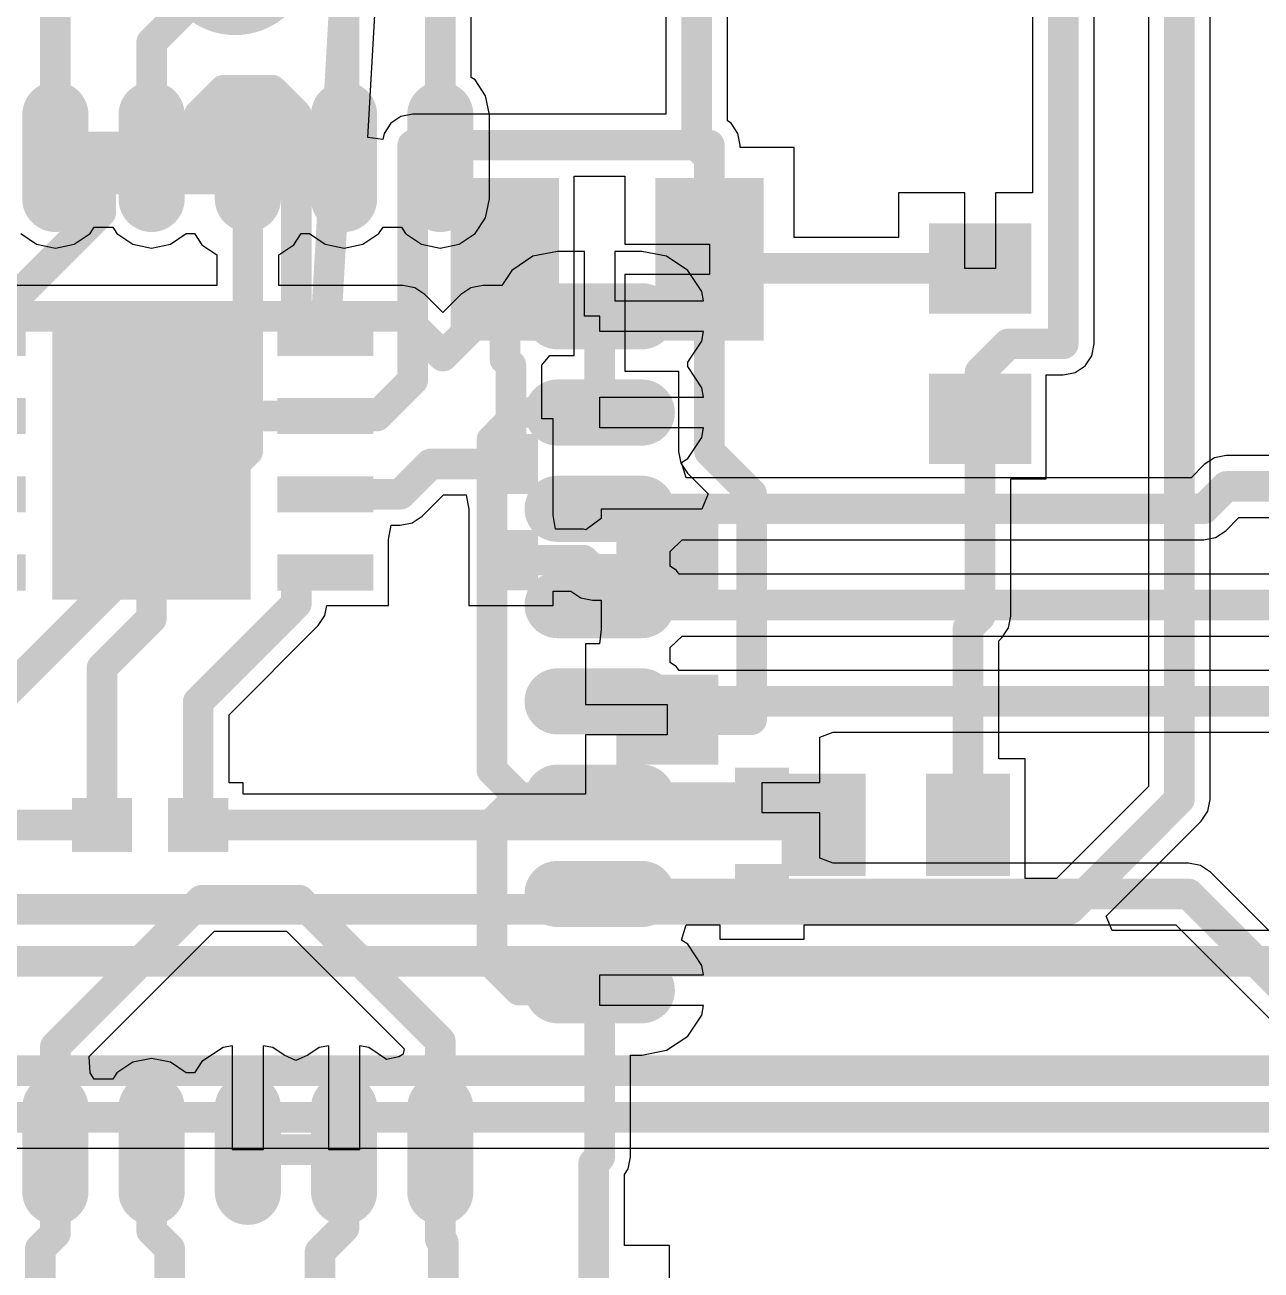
# Model space of a CAD drawing. Header units: millimetres. Extents: x 60.7 to 156.1, y 68.6 to 164.1.
# Drawn here: x 76.56 to 86.84, y 112.93 to 123.28 of the extents above; entities that cross this region are included whole.
import ezdxf

# ---------------------------------------------------------------- set-up
doc = ezdxf.new("R2010")
doc.units = ezdxf.units.MM
doc.layers.add('BottomLayer', color=5, linetype='Continuous')
doc.layers.add('TopLayer', color=1, linetype='Continuous')

# ---------------------------------------------------------------- blocks, each defined once
blk = doc.blocks.new('VSON8_2')
at = {"layer": 'TopLayer'}
for points in [[(0.8250021599999999, -1.19996966), (0.8250021599999999, 1.20003062), (-0.8249970799999999, -1.19996966), (-0.8249970799999999, 1.20003062)], [(-1.04500426, 0.82503518), (-1.04500426, 1.12503458), (-1.84500266, 0.82503518), (-1.84500266, 1.12503458)], [(1.84495694, 0.82503518), (1.84495694, 1.12503458), (1.04495854, 0.82503518), (1.04495854, 1.12503458)], [(-1.04500426, 0.17504918), (-1.04500426, 0.47504858), (-1.84500266, 0.17504918), (-1.84500266, 0.47504858)], [(1.84495694, 0.17504918), (1.84495694, 0.47504858), (1.04495854, 0.17504918), (1.04495854, 0.47504858)], [(-1.04500426, -0.47498762), (-1.04500426, -0.17498822), (-1.84500266, -0.47498762), (-1.84500266, -0.17498822)], [(1.84495694, -0.47498762), (1.84495694, -0.17498822), (1.04495854, -0.47498762), (1.04495854, -0.17498822)], [(-1.04500426, -1.12497362), (-1.04500426, -0.82497422), (-1.84500266, -1.12497362), (-1.84500266, -0.82497422)], [(1.84495694, -1.12497362), (1.84495694, -0.82497422), (1.04495854, -1.12497362), (1.04495854, -0.82497422)]]:
    blk.add_solid(points, dxfattribs=at)
blk = doc.blocks.new('LQFP32_B_5')
at = {"layer": 'BottomLayer', "const_width": 0.5499989}
for points in [[(-2.79999694, 4.47500756), (-2.79999694, 3.77500896)], [(-1.99999854, 4.47500756), (-1.99999854, 3.77500896)], [(-1.20000014, 4.47500756), (-1.20000014, 3.77500896)], [(-0.40000174, 4.47500756), (-0.40000174, 3.77500896)], [(0.40004746, 4.47500756), (0.40004746, 3.77500896)], [(1.20004586, 4.47500756), (1.20004586, 3.77500896)], [(2.00004426, 4.47500756), (2.00004426, 3.77500896)], [(2.80004266, 4.47500756), (2.80004266, 3.77500896)], [(-3.77496324, 2.79999186), (-4.47496184, 2.79999186)], [(4.47500756, 2.79999186), (3.77500896, 2.79999186)], [(-3.77496324, 1.99999346), (-4.47496184, 1.99999346)], [(4.47500756, 1.99999346), (3.77500896, 1.99999346)], [(-3.77496324, 1.19999506), (-4.47496184, 1.19999506)], [(4.47500756, 1.19999506), (3.77500896, 1.19999506)], [(-3.77496324, 0.39999666), (-4.47496184, 0.39999666)], [(4.47500756, 0.39999666), (3.77500896, 0.39999666)], [(-3.77496324, -0.40000174), (-4.47496184, -0.40000174)], [(4.47500756, -0.40000174), (3.77500896, -0.40000174)], [(-3.77496324, -1.20000014), (-4.47496184, -1.20000014)], [(4.47500756, -1.20000014), (3.77500896, -1.20000014)], [(-3.77496324, -1.99999854), (-4.47496184, -1.99999854)], [(4.47500756, -1.99999854), (3.77500896, -1.99999854)], [(-3.77496324, -2.79999694), (-4.47496184, -2.79999694)], [(4.47500756, -2.79999694), (3.77500896, -2.79999694)], [(-2.79999694, -3.77501404), (-2.79999694, -4.47501264)], [(-1.99999854, -3.77501404), (-1.99999854, -4.47501264)], [(-1.20000014, -3.77501404), (-1.20000014, -4.47501264)], [(-0.40000174, -3.77501404), (-0.40000174, -4.47501264)], [(0.40004746, -3.77501404), (0.40004746, -4.47501264)], [(1.20004586, -3.77501404), (1.20004586, -4.47501264)], [(2.00004426, -3.77501404), (2.00004426, -4.47501264)], [(2.80004266, -3.77501404), (2.80004266, -4.47501264)]]:
    blk.add_lwpolyline(points, dxfattribs=at)
at = {"layer": 'BottomLayer', "const_width": 0.27499818}
for points in [[(-2.9374973, 4.47500756, 1), (-2.66249658, 4.47500756, 1)], [(-2.1374989, 4.47500756, 1), (-1.86249818, 4.47500756, 1)], [(-1.3375005, 4.47500756, 1), (-1.06249978, 4.47500756, 1)], [(-0.5375021, 4.47500756, 1), (-0.26250138, 4.47500756, 1)], [(0.2625471, 4.47500756, 1), (0.53754782, 4.47500756, 1)], [(1.0625455, 4.47500756, 1), (1.33754622, 4.47500756, 1)], [(1.8625439, 4.47500756, 1), (2.13754462, 4.47500756, 1)], [(2.6625423, 4.47500756, 1), (2.93754302, 4.47500756, 1)], [(-2.9374973, 3.77500896, 1), (-2.66249658, 3.77500896, 1)], [(-2.1374989, 3.77500896, 1), (-1.86249818, 3.77500896, 1)], [(-1.3375005, 3.77500896, 1), (-1.06249978, 3.77500896, 1)], [(-0.5375021, 3.77500896, 1), (-0.26250138, 3.77500896, 1)], [(0.2625471, 3.77500896, 1), (0.53754782, 3.77500896, 1)], [(1.0625455, 3.77500896, 1), (1.33754622, 3.77500896, 1)], [(1.8625439, 3.77500896, 1), (2.13754462, 3.77500896, 1)], [(2.6625423, 3.77500896, 1), (2.93754302, 3.77500896, 1)], [(-4.6124622, 2.79999186, 1), (-4.33746148, 2.79999186, 1)], [(-3.9124636, 2.79999186, 1), (-3.63746288, 2.79999186, 1)], [(3.6375086, 2.79999186, 1), (3.91250932, 2.79999186, 1)], [(4.3375072, 2.79999186, 1), (4.61250792, 2.79999186, 1)], [(-4.6124622, 1.99999346, 1), (-4.33746148, 1.99999346, 1)], [(-3.9124636, 1.99999346, 1), (-3.63746288, 1.99999346, 1)], [(3.6375086, 1.99999346, 1), (3.91250932, 1.99999346, 1)], [(4.3375072, 1.99999346, 1), (4.61250792, 1.99999346, 1)], [(-4.6124622, 1.19999506, 1), (-4.33746148, 1.19999506, 1)], [(-3.9124636, 1.19999506, 1), (-3.63746288, 1.19999506, 1)], [(3.6375086, 1.19999506, 1), (3.91250932, 1.19999506, 1)], [(4.3375072, 1.19999506, 1), (4.61250792, 1.19999506, 1)], [(-4.6124622, 0.39999666, 1), (-4.33746148, 0.39999666, 1)], [(-3.9124636, 0.39999666, 1), (-3.63746288, 0.39999666, 1)], [(3.6375086, 0.39999666, 1), (3.91250932, 0.39999666, 1)], [(4.3375072, 0.39999666, 1), (4.61250792, 0.39999666, 1)], [(-4.6124622, -0.40000174, 1), (-4.33746148, -0.40000174, 1)], [(-3.9124636, -0.40000174, 1), (-3.63746288, -0.40000174, 1)], [(3.6375086, -0.40000174, 1), (3.91250932, -0.40000174, 1)], [(4.3375072, -0.40000174, 1), (4.61250792, -0.40000174, 1)], [(-4.6124622, -1.20000014, 1), (-4.33746148, -1.20000014, 1)], [(-3.9124636, -1.20000014, 1), (-3.63746288, -1.20000014, 1)], [(3.6375086, -1.20000014, 1), (3.91250932, -1.20000014, 1)], [(4.3375072, -1.20000014, 1), (4.61250792, -1.20000014, 1)], [(-4.6124622, -1.99999854, 1), (-4.33746148, -1.99999854, 1)], [(-3.9124636, -1.99999854, 1), (-3.63746288, -1.99999854, 1)], [(3.6375086, -1.99999854, 1), (3.91250932, -1.99999854, 1)], [(4.3375072, -1.99999854, 1), (4.61250792, -1.99999854, 1)], [(-4.6124622, -2.79999694, 1), (-4.33746148, -2.79999694, 1)], [(-3.9124636, -2.79999694, 1), (-3.63746288, -2.79999694, 1)], [(3.6375086, -2.79999694, 1), (3.91250932, -2.79999694, 1)], [(4.3375072, -2.79999694, 1), (4.61250792, -2.79999694, 1)], [(-2.9374973, -3.77501404, 1), (-2.66249658, -3.77501404, 1)], [(-2.1374989, -3.77501404, 1), (-1.86249818, -3.77501404, 1)], [(-1.3375005, -3.77501404, 1), (-1.06249978, -3.77501404, 1)], [(-0.5375021, -3.77501404, 1), (-0.26250138, -3.77501404, 1)], [(0.2625471, -3.77501404, 1), (0.53754782, -3.77501404, 1)], [(1.0625455, -3.77501404, 1), (1.33754622, -3.77501404, 1)], [(1.8625439, -3.77501404, 1), (2.13754462, -3.77501404, 1)], [(2.6625423, -3.77501404, 1), (2.93754302, -3.77501404, 1)], [(-2.9374973, -4.47501264, 1), (-2.66249658, -4.47501264, 1)], [(-2.1374989, -4.47501264, 1), (-1.86249818, -4.47501264, 1)], [(-1.3375005, -4.47501264, 1), (-1.06249978, -4.47501264, 1)], [(-0.5375021, -4.47501264, 1), (-0.26250138, -4.47501264, 1)], [(0.2625471, -4.47501264, 1), (0.53754782, -4.47501264, 1)], [(1.0625455, -4.47501264, 1), (1.33754622, -4.47501264, 1)], [(1.8625439, -4.47501264, 1), (2.13754462, -4.47501264, 1)], [(2.6625423, -4.47501264, 1), (2.93754302, -4.47501264, 1)]]:
    blk.add_lwpolyline(points, format="xyb", close=True, dxfattribs=at)
blk = doc.blocks.new('RES0402_13')
at = {"layer": 'TopLayer'}
for points in [[(-0.15002256, -0.22500336), (-0.15002256, 0.2249932), (-0.65002156, -0.22500336), (-0.65002156, 0.2249932)], [(0.64997584, -0.22500336), (0.64997584, 0.2249932), (0.14997684, -0.22500336), (0.14997684, 0.2249932)]]:
    blk.add_solid(points, dxfattribs=at)
blk = doc.blocks.new('RES0402_B_16')
at = {"layer": 'BottomLayer'}
for points in [[(-0.6499986999999999, 0.22497796), (-0.6499986999999999, -0.2250186), (-0.1499997, 0.22497796), (-0.1499997, -0.2250186)], [(0.1499997, 0.22497796), (0.1499997, -0.2250186), (0.6499986999999999, 0.22497796), (0.6499986999999999, -0.2250186)]]:
    blk.add_solid(points, dxfattribs=at)
blk = doc.blocks.new('RES0402_17')
at = {"layer": 'TopLayer'}
for points in [[(-0.14999462, -0.22504654), (-0.14999462, 0.22495002), (-0.6499936199999999, -0.22504654), (-0.6499936199999999, 0.22495002)], [(0.6500037799999999, -0.22504654), (0.6500037799999999, 0.22495002), (0.15000478, -0.22504654), (0.15000478, 0.22495002)]]:
    blk.add_solid(points, dxfattribs=at)
blk = doc.blocks.new('RES0603_18')
at = {"layer": 'TopLayer'}
for points in [[(-0.24998172, -0.42499788), (-0.24998172, 0.42500296), (-0.94998032, -0.42499788), (-0.94998032, 0.42500296)], [(0.9500158799999999, -0.42499788), (0.9500158799999999, 0.42500296), (0.25001728, -0.42499788), (0.25001728, 0.42500296)]]:
    blk.add_solid(points, dxfattribs=at)
blk = doc.blocks.new('CAP0402_52')
at = {"layer": 'TopLayer'}
for points in [[(-0.14006322, -0.25998678), (-0.14006322, 0.26001218), (-0.68006214, -0.25998678), (-0.68006214, 0.26001218)], [(0.67995038, -0.25998678), (0.67995038, 0.26001218), (0.13995146, -0.25998678), (0.13995146, 0.26001218)]]:
    blk.add_solid(points, dxfattribs=at)
blk = doc.blocks.new('CAP0603_56')
at = {"layer": 'TopLayer'}
for points in [[(-0.2500122, -0.42504106), (-0.2500122, 0.42495978), (-1.00001324, -0.42504106), (-1.00001324, 0.42495978)], [(0.9999726, -0.42504106), (0.9999726, 0.42495978), (0.24997156, -0.42504106), (0.24997156, 0.42495978)]]:
    blk.add_solid(points, dxfattribs=at)
blk = doc.blocks.new('CAP0805_58')
at = {"layer": 'TopLayer'}
for points in [[(-0.3999992, -0.67498468), (-0.3999992, 0.67501516), (-1.2999974, -0.67498468), (-1.2999974, 0.67501516)], [(1.299972, -0.67498468), (1.299972, 0.67501516), (0.3999738, -0.67498468), (0.3999738, 0.67501516)]]:
    blk.add_solid(points, dxfattribs=at)
blk = doc.blocks.new('CAP0603_62')
at = {"layer": 'TopLayer'}
for points in [[(-0.25000204, -0.4249547), (-0.25000204, 0.42504614), (-1.00000308, -0.4249547), (-1.00000308, 0.42504614)], [(0.99998276, -0.4249547), (0.99998276, 0.42504614), (0.24998172, -0.4249547), (0.24998172, 0.42504614)]]:
    blk.add_solid(points, dxfattribs=at)

msp = doc.modelspace()

# ---------------------------------------------------------------- linework, layer by layer
at = {"layer": 'BottomLayer'}
for p, q in [((80.26993598, 122.8384259), (80.26993598, 124.4270308)), ((80.30138117999999, 122.81741502), (80.26993598, 122.8384259)), ((80.38978842, 122.68510388), (80.30138117999999, 122.81741502)), ((80.4208323, 122.52903104), (80.38978842, 122.68510388)), ((80.4208323, 121.82902736), (80.4208323, 122.52903104)), ((80.38978842, 121.67295452), (80.4208323, 121.82902736)), ((77.10138758, 121.54064338), (77.13663007999999, 121.59338902)), ((77.13663007999999, 121.59338902), (77.28937552, 121.59338902)), ((77.28937552, 121.59338902), (77.32461802, 121.54064338)), ((79.50138278, 121.54064338), (79.53662528, 121.59338902)), ((79.53662528, 121.59338902), (79.68937072, 121.59338902)), ((79.68937072, 121.59338902), (79.72461322, 121.54064338)), ((80.30138117999999, 121.54064338), (80.38978842, 121.67295452)), ((76.52461962, 121.54064338), (76.65693076, 121.45223614)), ((76.96907644, 121.45223614), (77.10138758, 121.54064338)), ((77.32461802, 121.54064338), (77.45692916, 121.45223614)), ((77.76907484, 121.45223614), (77.90138343999999, 121.54064338)), ((77.90138343999999, 121.54064338), (77.96947322, 121.54064338)), ((77.96947322, 121.54064338), (78.03161431999999, 121.44764128)), ((78.79438648, 121.44764128), (78.85652757999999, 121.54064338)), ((78.85652757999999, 121.54064338), (78.92461736, 121.54064338)), ((78.92461736, 121.54064338), (79.05692596, 121.45223614)), ((79.36907164, 121.45223614), (79.50138278, 121.54064338)), ((79.72461322, 121.54064338), (79.85692436, 121.45223614)), ((80.16907004, 121.45223614), (80.30138117999999, 121.54064338)), ((76.65693076, 121.45223614), (76.8130036, 121.42119226)), ((76.8130036, 121.42119226), (76.96907644, 121.45223614)), ((77.45692916, 121.45223614), (77.613002, 121.42119226)), ((77.613002, 121.42119226), (77.76907484, 121.45223614)), ((78.03161431999999, 121.44764128), (78.15606162, 121.36448676)), ((78.66993918, 121.36448676), (78.79438648, 121.44764128)), ((79.05692596, 121.45223614), (79.2129988, 121.42119226)), ((79.2129988, 121.42119226), (79.36907164, 121.45223614)), ((79.85692436, 121.45223614), (80.0129972, 121.42119226)), ((80.0129972, 121.42119226), (80.16907004, 121.45223614)), ((80.98801175999999, 121.39342498), (80.78160627999999, 121.35236842)), ((81.2110136, 121.39342498), (80.98801175999999, 121.39342498)), ((81.2110136, 120.8540636), (81.2110136, 121.39342498)), ((81.68801544, 121.39342498), (81.46501359999999, 121.39342498)), ((81.46501359999999, 121.39342498), (81.46501359999999, 120.9810636)), ((81.89442092, 121.35236842), (81.68801544, 121.39342498)), ((78.15606162, 121.36448676), (78.15606162, 121.11100238)), ((78.66993918, 121.11100238), (78.66993918, 121.36448676)), ((80.78160627999999, 121.35236842), (80.60662568, 121.23544968)), ((82.06940152, 121.23544968), (81.89442092, 121.35236842)), ((80.60662568, 121.23544968), (80.52347116, 121.11100238)), ((82.18632026, 121.06046908), (82.06940152, 121.23544968)), ((78.15606162, 121.11100238), (73.90253444, 121.11100238)), ((79.7034728, 121.11100238), (78.66993918, 121.11100238)), ((79.80179874, 121.09144438), (79.7034728, 121.11100238)), ((79.88515645999999, 121.03574726), (79.80179874, 121.09144438)), ((80.26727405999999, 121.09144438), (80.18391634, 121.03574726)), ((80.3656, 121.11100492), (80.26727405999999, 121.09144438)), ((80.3656127, 121.11100238), (80.3656, 121.11100492)), ((80.52347116, 121.11100238), (80.3656127, 121.11100238)), ((82.20211398, 120.9810636), (82.18632026, 121.06046908)), ((80.0345364, 120.88636732), (79.88515645999999, 121.03574726)), ((80.18391634, 121.03574726), (80.0345364, 120.88636732)), ((81.46501359999999, 120.9810636), (82.20211398, 120.9810636)), ((81.3380136, 120.8540636), (81.2110136, 120.8540636)), ((81.3380136, 120.7270636), (81.3380136, 120.8540636)), ((82.20211398, 120.7270636), (81.3380136, 120.7270636)), ((82.06940152, 120.47268006), (82.18632026, 120.64765812)), ((82.18632026, 120.64765812), (82.20211398, 120.7270636)), ((82.06940152, 120.43544874), (82.06940152, 120.47268006)), ((82.18632026, 120.26047068), (82.06940152, 120.43544874)), ((82.20211398, 120.1810652), (82.18632026, 120.26047068)), ((81.3380136, 119.9270652), (81.3380136, 120.1810652)), ((81.3380136, 120.1810652), (82.20211398, 120.1810652)), ((82.20211398, 119.9270652), (81.3380136, 119.9270652)), ((82.18632026, 119.84765972), (82.20211398, 119.9270652)), ((82.06940152, 119.67267912), (82.18632026, 119.84765972)), ((82.01750932, 119.63800558), (82.06940152, 119.67267912)), ((82.05603604, 119.51100558), (82.01750932, 119.63800558)), ((86.36429514, 119.62172926), (86.25357145999999, 119.51100558)), ((86.44765285999999, 119.67742638), (86.36429514, 119.62172926)), ((86.5459788, 119.69698438), (86.44765285999999, 119.67742638)), ((90.74631584, 119.69698438), (86.5459788, 119.69698438)), ((86.25357145999999, 119.51100558), (82.05603604, 119.51100558)), ((86.54168365999999, 119.07238314), (86.65240734, 119.18310682)), ((86.65240734, 119.18310682), (90.74631584, 119.18310682)), ((81.92365378, 118.9006766), (82.02303128, 118.99712802)), ((82.02303128, 118.99712802), (86.36, 118.99712802)), ((86.36, 118.99712802), (86.45832594, 119.01668602)), ((86.45832594, 119.01668602), (86.54168365999999, 119.07238314)), ((81.92365378, 118.77769488), (81.92365378, 118.9006766)), ((81.97639941999999, 118.74245238), (81.92365378, 118.77769488)), ((81.9974103, 118.71100718), (81.97639941999999, 118.74245238)), ((90.04594639999999, 118.71100718), (81.9974103, 118.71100718)), ((81.92361568, 118.10069598), (82.02298302, 118.19712962)), ((82.02298302, 118.19712962), (89.93951786, 118.19712962)), ((81.92361568, 117.97767108), (81.92361568, 118.10069598)), ((81.97639941999999, 117.94240318), (81.92361568, 117.97767108)), ((81.9974103, 117.91095798), (81.97639941999999, 117.94240318)), ((88.30599559999999, 117.91095798), (81.9974103, 117.91095798)), ((83.16702188, 117.35801776), (83.27784462, 117.39708042)), ((83.16702188, 116.9810208), (83.16702188, 117.35801776)), ((83.27784462, 117.39708042), (88.19956705999999, 117.39708042)), ((82.6880236, 116.7270208), (82.6880236, 116.9810208)), ((82.6880236, 116.9810208), (83.16702188, 116.9810208)), ((83.16702188, 116.7270208), (82.6880236, 116.7270208)), ((83.16702188, 116.35002384), (83.16702188, 116.7270208)), ((83.27784462, 116.31096118), (83.16702188, 116.35002384)), ((86.23299999999999, 116.31096118), (83.27784462, 116.31096118)), ((86.33132594, 116.29140318), (86.23299999999999, 116.31096118)), ((86.41468366, 116.23570606), (86.33132594, 116.29140318)), ((89.31265094, 113.33773878), (86.41468366, 116.23570606)), ((82.01750932, 115.67008362), (82.05603604, 115.79708362)), ((82.05603604, 115.79708362), (82.3380243, 115.79708362)), ((82.3380243, 115.79708362), (82.3380243, 115.67902188)), ((83.0380229, 115.67902188), (83.0380229, 115.79708362)), ((83.0380229, 115.79708362), (86.12657146, 115.79708362)), ((86.12657146, 115.79708362), (89.02453874, 112.89911634)), ((77.0937244, 114.70335708), (78.13522599999999, 115.74486122)), ((78.13522599999999, 115.74486122), (78.73517145999999, 115.74486122)), ((78.73517145999999, 115.74486122), (79.71322894, 114.76680374)), ((82.3380243, 115.67902188), (83.0380229, 115.67902188)), ((82.06940152, 115.63541008), (82.01750932, 115.67008362)), ((82.18632026, 115.46042948), (82.06940152, 115.63541008)), ((81.3380136, 115.127024), (81.3380136, 115.381024)), ((81.3380136, 115.381024), (82.20211398, 115.381024)), ((82.20211398, 115.381024), (82.18632026, 115.46042948)), ((82.20211398, 115.127024), (81.3380136, 115.127024)), ((82.18632026, 115.04761852), (82.20211398, 115.127024)), ((82.06940152, 114.87263792), (82.18632026, 115.04761852)), ((81.89442092, 114.75571918), (82.06940152, 114.87263792)), ((78.20659492, 114.77736506), (78.03161431999999, 114.66044632)), ((78.28600039999999, 114.79315878), (78.20659492, 114.77736506)), ((78.28600039999999, 113.9290584), (78.28600039999999, 114.79315878)), ((78.61940588, 114.77736506), (78.5400004, 114.79315878)), ((78.5400004, 114.79315878), (78.5400004, 113.9290584)), ((78.7145238, 114.71380918), (78.61940588, 114.77736506)), ((79.00659332, 114.77736506), (78.9114754, 114.71380918)), ((79.0859988, 114.79315878), (79.00659332, 114.77736506)), ((79.0859988, 113.9290584), (79.0859988, 114.79315878)), ((79.41940428, 114.77736506), (79.33999879999999, 114.79315878)), ((79.33999879999999, 114.79315878), (79.33999879999999, 113.9290584)), ((79.56703669999999, 114.67871908), (79.41940428, 114.77736506)), ((79.71322894, 114.76680374), (79.70494599999999, 114.72357548)), ((81.68801544, 114.71466262), (81.89442092, 114.75571918)), ((77.10138758, 114.56744168), (77.0937244, 114.70335708)), ((77.45692916, 114.65585146), (77.32461802, 114.56744422)), ((77.613002, 114.68689534), (77.45692916, 114.65585146)), ((77.76907484, 114.65585146), (77.613002, 114.68689534)), ((77.90138343999999, 114.56744422), (77.76907484, 114.65585146)), ((78.03161431999999, 114.66044632), (77.96947322, 114.56744422)), ((78.8129996, 114.66892992), (78.7145238, 114.71380918)), ((78.9114754, 114.71380918), (78.8129996, 114.66892992)), ((79.66687139999999, 114.70183816), (79.56703669999999, 114.67871908)), ((79.70494599999999, 114.72357548), (79.66687139999999, 114.70183816)), ((81.59495238, 113.8673872), (81.59495238, 114.71466262)), ((81.59495238, 114.71466262), (81.68801544, 114.71466262)), ((77.13663007999999, 114.51469858), (77.10138758, 114.56744168)), ((77.32461802, 114.56744422), (77.28937552, 114.51469858)), ((77.96947322, 114.56744422), (77.90138343999999, 114.56744422)), ((77.28937552, 114.51469858), (77.13663007999999, 114.51469858)), ((78.5400004, 113.9290584), (78.28600039999999, 113.9290584)), ((79.33999879999999, 113.9290584), (79.0859988, 113.9290584)), ((81.57539437999999, 113.76906126), (81.59495238, 113.8673872)), ((81.54496517999999, 113.72351906), (81.57539437999999, 113.76906126)), ((81.54496517999999, 113.13303002), (81.54496517999999, 113.72351906)), ((81.91702692, 113.13303002), (81.54496517999999, 113.13303002)), ((81.91702692, 112.71096838), (81.91702692, 113.13303002))]:
    msp.add_line(p, q, dxfattribs=at)
at = {"layer": 'BottomLayer', "const_width": 0.254}
for points in [[(80.0129972, 122.1790292), (80.0129972, 124.4270308)], [(79.2129988, 122.1790292), (79.2129988, 124.3426012)], [(76.8130036, 122.1790292), (76.8130036, 124.1009964)], [(77.613002, 123.129802), (78.3082, 123.825)], [(77.613002, 122.1790292), (77.613002, 123.129802)], [(78.4130004, 120.8540636), (78.4130004, 122.1790292)], [(74.041, 120.8540636), (78.4130004, 120.8540636)], [(78.4130004, 120.8540636), (79.7034728, 120.8540636)], [(78.4130004, 119.7356), (78.4130004, 120.8540636)], [(79.7034728, 120.8540636), (80.0345364, 120.523)], [(80.0345364, 120.523), (80.3656, 120.8540636)], [(80.3656, 120.8540636), (81.3380136, 120.8540636)], [(81.3380136, 120.0540652), (81.3380136, 120.8540636)], [(80.4418, 119.8254652), (80.6704, 120.0540652)], [(80.6704, 120.0540652), (81.3380136, 120.0540652)], [(80.4418, 117.0826208), (80.4418, 119.8254652)], [(76.0130052, 117.3356048), (78.4130004, 119.7356)], [(86.36, 119.2540668), (86.5459788, 119.4400456)], [(86.5459788, 119.4400456), (91.59996919999999, 119.4400456)], [(81.3380136, 119.2540668), (86.36, 119.2540668)], [(81.3380136, 118.4540684), (90.04594639999999, 118.4540684)], [(81.3380136, 117.6540192), (88.30599559999999, 117.6540192)], [(80.4418, 117.0826208), (80.6704, 116.8540208)], [(80.4418, 116.6368), (80.6590208, 116.8540208)], [(80.6590208, 116.8540208), (80.6704, 116.8540208)], [(80.6704, 116.8540208), (81.3380136, 116.8540208)], [(81.3380136, 116.8540208), (82.6880236, 116.8540208)], [(80.4418, 115.482624), (80.4418, 116.6368)], [(76.8130036, 114.7860036), (78.02879999999999, 116.0018)], [(78.02879999999999, 116.0018), (78.8416, 116.0018)], [(78.8416, 116.0018), (80.0129972, 114.8304028)], [(81.3380136, 116.0540224), (82.6880236, 116.0540224)], [(82.6880236, 116.0540224), (86.23299999999999, 116.0540224)], [(86.23299999999999, 116.0540224), (89.2062224, 113.0808)], [(80.4418, 115.482624), (80.6704, 115.254024)], [(80.6704, 115.254024), (81.3380136, 115.254024)], [(81.3380136, 113.8673872), (81.3380136, 115.254024)], [(80.0129972, 113.9290584), (80.0129972, 114.8304028)], [(76.8130036, 113.9290584), (76.8130036, 114.7860036)], [(76.8130036, 113.2312188), (76.8130036, 113.9290584)], [(77.613002, 113.2562124), (77.613002, 113.9290584)], [(78.4130004, 113.9290584), (79.2129988, 113.9290584)], [(79.2129988, 113.2807996), (79.2129988, 113.9290584)], [(80.0129972, 113.1820444), (80.0129972, 113.9290584)], [(81.28802639999999, 113.8174), (81.3380136, 113.8673872)], [(81.28802639999999, 112.4540296), (81.28802639999999, 113.8174)], [(79.0129992, 113.0808), (79.2129988, 113.2807996)], [(76.6879848, 113.1062), (76.8130036, 113.2312188)], [(77.613002, 113.2562124), (77.76301439999999, 113.1062)], [(80.0129972, 113.1820444), (80.0380416, 113.157)], [(76.6879848, 112.4540296), (76.6879848, 113.1062)], [(77.76301439999999, 112.4540296), (77.76301439999999, 113.1062)], [(79.0129992, 112.4540296), (79.0129992, 113.0808)], [(80.0380416, 112.4540296), (80.0380416, 113.157)]]:
    msp.add_lwpolyline(points, dxfattribs=at)
at = {"layer": 'BottomLayer'}
for points, const_width in [([(77.99069999999999, 123.825, 1), (78.6257, 123.825, 1)], 0.635), ([(77.54950199999999, 123.129802, 1), (77.676502, 123.129802, 1)], 0.127), ([(77.54950199999999, 123.129802, 1), (77.676502, 123.129802, 1)], 0.127), ([(76.7495036, 122.1790292, 1), (76.87650359999999, 122.1790292, 1)], 0.127), ([(77.54950199999999, 122.1790292, 1), (77.676502, 122.1790292, 1)], 0.127), ([(78.3495004, 122.1790292, 1), (78.47650039999999, 122.1790292, 1)], 0.127), ([(79.14949879999999, 122.1790292, 1), (79.2764988, 122.1790292, 1)], 0.127), ([(79.9494972, 122.1790292, 1), (80.07649719999999, 122.1790292, 1)], 0.127), ([(78.3495004, 120.8540636, 1), (78.47650039999999, 120.8540636, 1)], 0.127), ([(78.3495004, 120.8540636, 1), (78.47650039999999, 120.8540636, 1)], 0.127), ([(78.3495004, 120.8540636, 1), (78.47650039999999, 120.8540636, 1)], 0.127), ([(78.3495004, 120.8540636, 1), (78.47650039999999, 120.8540636, 1)], 0.127), ([(79.6399728, 120.8540636, 1), (79.76697279999999, 120.8540636, 1)], 0.127), ([(79.6399728, 120.8540636, 1), (79.76697279999999, 120.8540636, 1)], 0.127), ([(80.3021, 120.8540636, 1), (80.42909999999999, 120.8540636, 1)], 0.127), ([(80.3021, 120.8540636, 1), (80.42909999999999, 120.8540636, 1)], 0.127), ([(81.27451359999999, 120.8540636, 1), (81.4015136, 120.8540636, 1)], 0.127), ([(81.27451359999999, 120.8540636, 1), (81.4015136, 120.8540636, 1)], 0.127), ([(79.97103639999999, 120.523, 1), (80.0980364, 120.523, 1)], 0.127), ([(79.97103639999999, 120.523, 1), (80.0980364, 120.523, 1)], 0.127), ([(80.6069, 120.0540652, 1), (80.73389999999999, 120.0540652, 1)], 0.127), ([(80.6069, 120.0540652, 1), (80.73389999999999, 120.0540652, 1)], 0.127), ([(81.27451359999999, 120.0540652, 1), (81.4015136, 120.0540652, 1)], 0.127), ([(81.27451359999999, 120.0540652, 1), (81.4015136, 120.0540652, 1)], 0.127), ([(80.3783, 119.8254652, 1), (80.50529999999999, 119.8254652, 1)], 0.127), ([(80.3783, 119.8254652, 1), (80.50529999999999, 119.8254652, 1)], 0.127), ([(78.3495004, 119.7356, 1), (78.47650039999999, 119.7356, 1)], 0.127), ([(78.3495004, 119.7356, 1), (78.47650039999999, 119.7356, 1)], 0.127), ([(86.4824788, 119.4400456, 1), (86.60947879999999, 119.4400456, 1)], 0.127), ([(86.4824788, 119.4400456, 1), (86.60947879999999, 119.4400456, 1)], 0.127), ([(81.27451359999999, 119.2540668, 1), (81.4015136, 119.2540668, 1)], 0.127), ([(86.2965, 119.2540668, 1), (86.42349999999999, 119.2540668, 1)], 0.127), ([(86.2965, 119.2540668, 1), (86.42349999999999, 119.2540668, 1)], 0.127), ([(81.27451359999999, 118.4540684, 1), (81.4015136, 118.4540684, 1)], 0.127), ([(81.27451359999999, 117.6540192, 1), (81.4015136, 117.6540192, 1)], 0.127), ([(80.3783, 117.0826208, 1), (80.50529999999999, 117.0826208, 1)], 0.127), ([(80.3783, 117.0826208, 1), (80.50529999999999, 117.0826208, 1)], 0.127), ([(80.59552079999999, 116.8540208, 1), (80.7225208, 116.8540208, 1)], 0.127), ([(80.59552079999999, 116.8540208, 1), (80.7225208, 116.8540208, 1)], 0.127), ([(80.6069, 116.8540208, 1), (80.73389999999999, 116.8540208, 1)], 0.127), ([(80.6069, 116.8540208, 1), (80.73389999999999, 116.8540208, 1)], 0.127), ([(80.6069, 116.8540208, 1), (80.73389999999999, 116.8540208, 1)], 0.127), ([(81.27451359999999, 116.8540208, 1), (81.4015136, 116.8540208, 1)], 0.127), ([(81.27451359999999, 116.8540208, 1), (81.4015136, 116.8540208, 1)], 0.127), ([(82.62452359999999, 116.8540208, 1), (82.7515236, 116.8540208, 1)], 0.127), ([(80.3783, 116.6368, 1), (80.50529999999999, 116.6368, 1)], 0.127), ([(80.3783, 116.6368, 1), (80.50529999999999, 116.6368, 1)], 0.127), ([(77.9653, 116.0018, 1), (78.0923, 116.0018, 1)], 0.127), ([(77.9653, 116.0018, 1), (78.0923, 116.0018, 1)], 0.127), ([(78.7781, 116.0018, 1), (78.90509999999999, 116.0018, 1)], 0.127), ([(78.7781, 116.0018, 1), (78.90509999999999, 116.0018, 1)], 0.127), ([(81.27451359999999, 116.0540224, 1), (81.4015136, 116.0540224, 1)], 0.127), ([(82.62452359999999, 116.0540224, 1), (82.7515236, 116.0540224, 1)], 0.127), ([(82.62452359999999, 116.0540224, 1), (82.7515236, 116.0540224, 1)], 0.127), ([(86.1695, 116.0540224, 1), (86.2965, 116.0540224, 1)], 0.127), ([(86.1695, 116.0540224, 1), (86.2965, 116.0540224, 1)], 0.127), ([(80.3783, 115.482624, 1), (80.50529999999999, 115.482624, 1)], 0.127), ([(80.3783, 115.482624, 1), (80.50529999999999, 115.482624, 1)], 0.127), ([(80.6069, 115.254024, 1), (80.73389999999999, 115.254024, 1)], 0.127), ([(80.6069, 115.254024, 1), (80.73389999999999, 115.254024, 1)], 0.127), ([(81.27451359999999, 115.254024, 1), (81.4015136, 115.254024, 1)], 0.127), ([(81.27451359999999, 115.254024, 1), (81.4015136, 115.254024, 1)], 0.127), ([(79.9494972, 114.8304028, 1), (80.07649719999999, 114.8304028, 1)], 0.127), ([(79.9494972, 114.8304028, 1), (80.07649719999999, 114.8304028, 1)], 0.127), ([(76.7495036, 114.7860036, 1), (76.87650359999999, 114.7860036, 1)], 0.127), ([(76.7495036, 114.7860036, 1), (76.87650359999999, 114.7860036, 1)], 0.127), ([(76.7495036, 113.9290584, 1), (76.87650359999999, 113.9290584, 1)], 0.127), ([(76.7495036, 113.9290584, 1), (76.87650359999999, 113.9290584, 1)], 0.127), ([(77.54950199999999, 113.9290584, 1), (77.676502, 113.9290584, 1)], 0.127), ([(78.3495004, 113.9290584, 1), (78.47650039999999, 113.9290584, 1)], 0.127), ([(79.14949879999999, 113.9290584, 1), (79.2764988, 113.9290584, 1)], 0.127), ([(79.14949879999999, 113.9290584, 1), (79.2764988, 113.9290584, 1)], 0.127), ([(79.9494972, 113.9290584, 1), (80.07649719999999, 113.9290584, 1)], 0.127), ([(79.9494972, 113.9290584, 1), (80.07649719999999, 113.9290584, 1)], 0.127), ([(81.2245264, 113.8174, 1), (81.3515264, 113.8174, 1)], 0.127), ([(81.2245264, 113.8174, 1), (81.3515264, 113.8174, 1)], 0.127), ([(81.27451359999999, 113.8673872, 1), (81.4015136, 113.8673872, 1)], 0.127), ([(81.27451359999999, 113.8673872, 1), (81.4015136, 113.8673872, 1)], 0.127), ([(79.14949879999999, 113.2807996, 1), (79.2764988, 113.2807996, 1)], 0.127), ([(79.14949879999999, 113.2807996, 1), (79.2764988, 113.2807996, 1)], 0.127), ([(76.7495036, 113.2312188, 1), (76.87650359999999, 113.2312188, 1)], 0.127), ([(76.7495036, 113.2312188, 1), (76.87650359999999, 113.2312188, 1)], 0.127), ([(77.54950199999999, 113.2562124, 1), (77.676502, 113.2562124, 1)], 0.127), ([(77.54950199999999, 113.2562124, 1), (77.676502, 113.2562124, 1)], 0.127), ([(79.9494972, 113.1820444, 1), (80.07649719999999, 113.1820444, 1)], 0.127), ([(79.9494972, 113.1820444, 1), (80.07649719999999, 113.1820444, 1)], 0.127), ([(76.62448479999999, 113.1062, 1), (76.7514848, 113.1062, 1)], 0.127), ([(76.62448479999999, 113.1062, 1), (76.7514848, 113.1062, 1)], 0.127), ([(77.6995144, 113.1062, 1), (77.8265144, 113.1062, 1)], 0.127), ([(77.6995144, 113.1062, 1), (77.8265144, 113.1062, 1)], 0.127), ([(78.94949919999999, 113.0808, 1), (79.0764992, 113.0808, 1)], 0.127), ([(78.94949919999999, 113.0808, 1), (79.0764992, 113.0808, 1)], 0.127), ([(79.9745416, 113.157, 1), (80.10154159999999, 113.157, 1)], 0.127), ([(79.9745416, 113.157, 1), (80.10154159999999, 113.157, 1)], 0.127)]:
    msp.add_lwpolyline(points, format="xyb", close=True, dxfattribs=dict(at, const_width=const_width))
at = {"layer": 'TopLayer'}
for p, q in [((81.88666122, 140.693648), (81.88666122, 122.53253878)), ((85.89986121999999, 129.43340636), (85.89986121999999, 116.94642854)), ((86.41373877999999, 116.84), (86.41373877999999, 129.43340636)), ((85.44853877999999, 120.6246), (85.44853877999999, 126.7967873)), ((84.93466122, 126.690374), (84.93466122, 121.88098052)), ((79.40954654, 122.33839642), (79.54972151999999, 124.7864154)), ((82.40053877999999, 122.4780761), (82.40053877999999, 124.8595166)), ((79.68515685999999, 122.51298078), (79.60179914, 122.45728366)), ((79.7834828, 122.53253878), (79.68515685999999, 122.51298078)), ((81.88666122, 122.53253878), (79.7834828, 122.53253878)), ((79.60179914, 122.45728366), (79.54610201999999, 122.37392594)), ((82.43165886, 122.45728366), (82.40053877999999, 122.4780761)), ((82.48735597999999, 122.37392594), (82.43165886, 122.45728366)), ((79.5358328, 122.32230044), (79.40954654, 122.33839642)), ((79.54610201999999, 122.37392594), (79.5358328, 122.32230044)), ((82.50691398, 122.2756), (82.48735597999999, 122.37392594)), ((82.50691398, 122.25601152), (82.50691398, 122.2756)), ((82.9539743, 122.25601152), (82.50691398, 122.25601152)), ((82.9539743, 121.50891878), (82.9539743, 122.25601152)), ((81.12500412, 120.52701066), (81.12500412, 122.01866122)), ((81.12500412, 122.01866122), (81.54597609999999, 122.01866122)), ((81.54597609999999, 122.01866122), (81.54597609999999, 121.4540116)), ((84.372958, 121.88098052), (83.82095758, 121.88098052)), ((83.82095758, 121.88098052), (83.82095758, 121.50891878)), ((84.372958, 121.25198), (84.372958, 121.88098052)), ((84.93466122, 121.88098052), (84.626958, 121.88098052)), ((84.626958, 121.88098052), (84.626958, 121.25198)), ((83.82095758, 121.50891878), (82.9539743, 121.50891878)), ((81.54597609999999, 121.4540116), (82.2499752, 121.4540116)), ((82.2499752, 121.4540116), (82.2499752, 121.2000116)), ((82.2499752, 121.2000116), (81.54597609999999, 121.2000116)), ((81.54597609999999, 121.2000116), (81.54597609999999, 120.39801168)), ((84.626958, 121.25198), (84.372958, 121.25198)), ((85.42898077999999, 120.52627406), (85.44853877999999, 120.6246)), ((80.85692997999999, 120.44679746), (80.92275916, 120.52701066)), ((80.85692997999999, 120.00204092), (80.85692997999999, 120.44679746)), ((80.92275916, 120.52701066), (81.12500412, 120.52701066)), ((85.28992593999999, 120.38721922), (85.37328366, 120.44291634)), ((85.37328366, 120.44291634), (85.42898077999999, 120.52627406)), ((81.54597609999999, 120.39801168), (81.99303642, 120.39801168)), ((81.99303642, 120.39801168), (81.99303642, 119.7308248)), ((85.04995944, 119.50199366), (85.04995944, 120.36766122)), ((85.04995944, 120.36766122), (85.1916, 120.36766122)), ((85.1916, 120.36766122), (85.28992593999999, 120.38721922)), ((80.9499905, 120.00204092), (80.85692997999999, 120.00204092)), ((80.9499905, 119.25204242), (80.9499905, 120.00204092)), ((81.99303642, 119.7308248), (82.01259442, 119.63249886)), ((82.01259442, 119.63249886), (82.06829153999999, 119.54914114)), ((82.06829153999999, 119.54914114), (82.23842074, 119.37901194)), ((84.75689677999999, 118.3623744), (84.75689677999999, 119.50199366)), ((84.75689677999999, 119.50199366), (85.04995944, 119.50199366)), ((79.86148365999999, 119.19333794), (80.03824734, 119.37010162)), ((80.03824734, 119.37010162), (80.22840443999999, 119.37010162)), ((80.22840443999999, 119.37010162), (80.24998681999999, 119.25203988)), ((82.23842074, 119.37901194), (82.18581479999999, 119.25201194)), ((79.77812594, 119.13764082), (79.86148365999999, 119.19333794)), ((80.24998681999999, 119.25203988), (80.24998681999999, 119.20203998)), ((80.24998681999999, 119.20203998), (80.2499919, 119.20203998)), ((80.2499919, 119.20203998), (80.2499919, 118.45204148)), ((80.94999557999999, 119.25204242), (80.9499905, 119.25204242)), ((80.94999557999999, 119.20204252), (80.94999557999999, 119.25204242)), ((80.9715805, 119.08398078), (80.94999557999999, 119.20204252)), ((82.18581479999999, 119.25201194), (81.34996176, 119.25201194)), ((81.34996176, 119.25201194), (81.34996176, 119.17357674)), ((79.58194395999999, 119.00003632), (79.60355935999999, 119.11808282)), ((79.60355935999999, 119.11808282), (79.6798, 119.11808282)), ((79.6798, 119.11808282), (79.77812594, 119.13764082)), ((81.34996176, 119.17357674), (81.22295921999999, 119.08017078)), ((79.58194141999999, 119.00003378), (79.58194395999999, 119.00003632)), ((79.58194141999999, 118.45003488), (79.58194141999999, 119.00003378)), ((81.2038, 119.08398078), (80.9715805, 119.08398078)), ((81.22295921999999, 119.08017078), (81.2038, 119.08398078)), ((80.9499905, 118.45204148), (80.9499905, 118.57010322)), ((80.9499905, 118.57010322), (81.09748322, 118.57010322)), ((81.09748322, 118.57010322), (81.18050566, 118.51462962)), ((81.18050566, 118.51462962), (81.27883159999999, 118.49507162)), ((81.27883159999999, 118.49507162), (81.34996176, 118.49507162)), ((81.34996176, 118.49507162), (81.34996176, 118.2520114)), ((78.99788366, 118.28391634), (79.05358077999999, 118.36727152)), ((79.05358077999999, 118.36727152), (79.07004252, 118.45003488)), ((79.07004252, 118.45003488), (79.58194141999999, 118.45003488)), ((80.2499919, 118.45204148), (80.9499905, 118.45204148)), ((78.25693518, 117.54296786), (78.99788366, 118.28391634)), ((84.68164166, 118.18069074), (84.73733878, 118.26404592)), ((84.73733878, 118.26404592), (84.75689677999999, 118.3623744)), ((81.34995922, 118.2520114), (81.33543295999999, 118.13102612)), ((81.34996176, 118.2520114), (81.34995922, 118.2520114)), ((84.65692238, 118.155974), (84.68163403999999, 118.18068566)), ((84.68163403999999, 118.18068566), (84.68164166, 118.18069074)), ((81.33543295999999, 118.13102612), (81.22096278, 118.13102612)), ((81.22096278, 118.13102612), (81.22096278, 117.6290256)), ((84.65692238, 117.17699704), (84.65692238, 118.155974)), ((78.25693518, 116.9770457), (78.25693518, 117.54296786)), ((81.22096278, 117.6290256), (81.8999632, 117.6290256)), ((81.8999632, 117.6290256), (81.8999632, 117.3750256)), ((81.8999632, 117.3750256), (81.22096278, 117.3750256)), ((81.22096278, 117.3750256), (81.22096278, 116.88393438)), ((84.87498391999999, 117.17699704), (84.65692238, 117.17699704)), ((84.87498391999999, 116.18253878), (84.87498391999999, 117.17699704)), ((78.37499692, 116.9770457), (78.25693518, 116.9770457)), ((78.37499692, 116.88398518), (78.37499692, 116.9770457)), ((85.89986121999999, 116.94642854), (85.13597146, 116.18253878)), ((80.5942, 116.88398518), (78.37499692, 116.88398518)), ((80.59445654, 116.88393438), (80.5942, 116.88398518)), ((81.22096278, 116.88393438), (80.59445654, 116.88393438)), ((86.39418078, 116.74167406), (86.41373877999999, 116.84)), ((86.33848366, 116.65831634), (86.39418078, 116.74167406)), ((85.54823886, 115.86807154), (86.33848366, 116.65831634)), ((85.13597146, 116.18253878), (84.87498391999999, 116.18253878)), ((85.59684175999999, 115.75073878), (85.54823886, 115.86807154)), ((87.75217146, 115.75073878), (85.59684175999999, 115.75073878)), ((72.6948127, 113.94146122), (89.408, 113.94146122))]:
    msp.add_line(p, q, dxfattribs=at)
at = {"layer": 'TopLayer', "const_width": 0.254}
for points in [[(82.14359999999999, 122.2756), (82.14359999999999, 140.693648)], [(86.15679999999999, 116.84), (86.15679999999999, 130.1496)], [(85.1916, 120.6246), (85.1916, 126.7968)], [(79.0569412, 120.6750444), (79.2988, 124.8988612)], [(78.0099532, 122.5296), (78.2131532, 122.7328)], [(78.2131532, 122.7328), (78.613, 122.7328)], [(78.613, 122.7328), (78.8162, 122.5296)], [(78.0099532, 122.12701), (78.0099532, 122.5296)], [(78.8162, 120.6750444), (78.8162, 122.5296)], [(79.7834828, 122.2756), (82.14359999999999, 122.2756)], [(79.7834828, 120.3218828), (79.7834828, 122.2756)], [(82.14359999999999, 122.2756), (82.2499752, 122.2756)], [(82.14359999999999, 122.2756), (82.2499752, 122.1692248)], [(82.2499752, 122.1692248), (82.2499752, 122.2756)], [(77.1899396, 121.7168), (77.1899396, 122.12701)], [(82.2499752, 121.3270116), (82.2499752, 122.1692248)], [(76.42859999999999, 120.9554604), (77.1899396, 121.7168)], [(80.550004, 120.4967872), (80.550004, 121.3270116)], [(82.2499752, 121.25198), (82.2499752, 121.3270116)], [(82.2499752, 121.25198), (84.49995799999999, 121.25198)], [(82.2499752, 119.7308248), (82.2499752, 121.25198)], [(78.8162, 120.6750444), (79.0569412, 120.6750444)], [(84.49995799999999, 120.390158), (84.7344, 120.6246)], [(84.7344, 120.6246), (85.1916, 120.6246)], [(80.550004, 120.4967872), (80.59999119999999, 120.4468)], [(80.59999119999999, 119.6270404), (80.59999119999999, 120.4468)], [(79.4866584, 120.0250584), (79.7834828, 120.3218828)], [(84.49995799999999, 120.0019952), (84.49995799999999, 120.390158)], [(77.611986, 119.70004), (77.93700439999999, 120.0250584)], [(77.93700439999999, 120.0250584), (79.0569412, 120.0250584)], [(79.0569412, 120.0250584), (79.4866584, 120.0250584)], [(84.49995799999999, 118.3623744), (84.49995799999999, 120.0019952)], [(77.611986, 118.344188), (77.611986, 119.70004)], [(82.2499752, 119.7308248), (82.60079999999999, 119.38)], [(79.6798, 119.3750216), (79.9318188, 119.6270404)], [(79.9318188, 119.6270404), (80.59999119999999, 119.6270404)], [(82.60079999999999, 117.5020256), (82.60079999999999, 119.38)], [(79.0569412, 119.3750216), (79.6798, 119.3750216)], [(80.59999119999999, 118.827042), (81.2038, 118.827042)], [(81.2038, 118.827042), (81.27883159999999, 118.7520104)], [(78.8162, 118.4656), (78.8162, 118.7250356)], [(78.8162, 118.7250356), (79.0569412, 118.7250356)], [(81.27883159999999, 118.7520104), (81.8999632, 118.7520104)], [(77.9999964, 117.6493964), (78.8162, 118.4656)], [(77.199998, 117.9322), (77.611986, 118.344188)], [(84.3999836, 118.2624), (84.49995799999999, 118.3623744)], [(84.3999836, 116.6269956), (84.3999836, 118.2624)], [(77.199998, 116.6270464), (77.199998, 117.9322)], [(77.9999964, 116.6270464), (77.9999964, 117.6493964)], [(81.8999632, 117.5020256), (82.60079999999999, 117.5020256)], [(85.24239999999999, 115.9256), (86.15679999999999, 116.84)], [(76.4089912, 116.6270464), (77.199998, 116.6270464)], [(77.9999964, 116.6270464), (80.5942, 116.6270464)], [(80.5942, 116.6270464), (80.5942508, 116.6269956)], [(80.5942508, 116.6269956), (83.199986, 116.6269956)], [(75.3364, 115.9256), (85.24239999999999, 115.9256)], [(74.5071408, 115.4938), (87.8586, 115.4938)], [(73.88240239999999, 114.5855976), (88.2965976, 114.5855976)], [(72.6948, 114.1984), (89.408, 114.1984)]]:
    msp.add_lwpolyline(points, dxfattribs=at)
at = {"layer": 'TopLayer'}
for points, const_width in [([(77.99069999999999, 123.825, 1), (78.6257, 123.825, 1)], 0.635), ([(78.14965319999999, 122.7328, 1), (78.2766532, 122.7328, 1)], 0.127), ([(78.14965319999999, 122.7328, 1), (78.2766532, 122.7328, 1)], 0.127), ([(78.5495, 122.7328, 1), (78.67649999999999, 122.7328, 1)], 0.127), ([(78.5495, 122.7328, 1), (78.67649999999999, 122.7328, 1)], 0.127), ([(77.9464532, 122.5296, 1), (78.07345319999999, 122.5296, 1)], 0.127), ([(77.9464532, 122.5296, 1), (78.07345319999999, 122.5296, 1)], 0.127), ([(78.75269999999999, 122.5296, 1), (78.8797, 122.5296, 1)], 0.127), ([(78.75269999999999, 122.5296, 1), (78.8797, 122.5296, 1)], 0.127), ([(79.7199828, 122.2756, 1), (79.84698279999999, 122.2756, 1)], 0.127), ([(79.7199828, 122.2756, 1), (79.84698279999999, 122.2756, 1)], 0.127), ([(82.0801, 122.2756, 1), (82.2071, 122.2756, 1)], 0.127), ([(82.0801, 122.2756, 1), (82.2071, 122.2756, 1)], 0.127), ([(82.0801, 122.2756, 1), (82.2071, 122.2756, 1)], 0.127), ([(82.0801, 122.2756, 1), (82.2071, 122.2756, 1)], 0.127), ([(82.18647519999999, 122.2756, 1), (82.3134752, 122.2756, 1)], 0.127), ([(82.18647519999999, 122.2756, 1), (82.3134752, 122.2756, 1)], 0.127), ([(77.1264396, 122.12701, 1), (77.2534396, 122.12701, 1)], 0.127), ([(77.9464532, 122.12701, 1), (78.07345319999999, 122.12701, 1)], 0.127), ([(82.18647519999999, 122.1692248, 1), (82.3134752, 122.1692248, 1)], 0.127), ([(82.18647519999999, 122.1692248, 1), (82.3134752, 122.1692248, 1)], 0.127), ([(82.18647519999999, 122.1692248, 1), (82.3134752, 122.1692248, 1)], 0.127), ([(77.1264396, 121.7168, 1), (77.2534396, 121.7168, 1)], 0.127), ([(77.1264396, 121.7168, 1), (77.2534396, 121.7168, 1)], 0.127), ([(80.486504, 121.3270116, 1), (80.61350399999999, 121.3270116, 1)], 0.127), ([(82.18647519999999, 121.3270116, 1), (82.3134752, 121.3270116, 1)], 0.127), ([(82.18647519999999, 121.3270116, 1), (82.3134752, 121.3270116, 1)], 0.127), ([(82.18647519999999, 121.25198, 1), (82.3134752, 121.25198, 1)], 0.127), ([(82.18647519999999, 121.25198, 1), (82.3134752, 121.25198, 1)], 0.127), ([(82.18647519999999, 121.25198, 1), (82.3134752, 121.25198, 1)], 0.127), ([(84.436458, 121.25198, 1), (84.563458, 121.25198, 1)], 0.127), ([(78.75269999999999, 120.6750444, 1), (78.8797, 120.6750444, 1)], 0.127), ([(78.75269999999999, 120.6750444, 1), (78.8797, 120.6750444, 1)], 0.127), ([(78.99344119999999, 120.6750444, 1), (79.1204412, 120.6750444, 1)], 0.127), ([(78.99344119999999, 120.6750444, 1), (79.1204412, 120.6750444, 1)], 0.127), ([(84.67089999999999, 120.6246, 1), (84.7979, 120.6246, 1)], 0.127), ([(84.67089999999999, 120.6246, 1), (84.7979, 120.6246, 1)], 0.127), ([(85.12809999999999, 120.6246, 1), (85.2551, 120.6246, 1)], 0.127), ([(85.12809999999999, 120.6246, 1), (85.2551, 120.6246, 1)], 0.127), ([(80.486504, 120.4967872, 1), (80.61350399999999, 120.4967872, 1)], 0.127), ([(80.486504, 120.4967872, 1), (80.61350399999999, 120.4967872, 1)], 0.127), ([(80.5364912, 120.4468, 1), (80.6634912, 120.4468, 1)], 0.127), ([(80.5364912, 120.4468, 1), (80.6634912, 120.4468, 1)], 0.127), ([(79.7199828, 120.3218828, 1), (79.84698279999999, 120.3218828, 1)], 0.127), ([(79.7199828, 120.3218828, 1), (79.84698279999999, 120.3218828, 1)], 0.127), ([(84.436458, 120.390158, 1), (84.563458, 120.390158, 1)], 0.127), ([(84.436458, 120.390158, 1), (84.563458, 120.390158, 1)], 0.127), ([(77.8735044, 120.0250584, 1), (78.0005044, 120.0250584, 1)], 0.127), ([(77.8735044, 120.0250584, 1), (78.0005044, 120.0250584, 1)], 0.127), ([(78.99344119999999, 120.0250584, 1), (79.1204412, 120.0250584, 1)], 0.127), ([(78.99344119999999, 120.0250584, 1), (79.1204412, 120.0250584, 1)], 0.127), ([(79.42315839999999, 120.0250584, 1), (79.5501584, 120.0250584, 1)], 0.127), ([(79.42315839999999, 120.0250584, 1), (79.5501584, 120.0250584, 1)], 0.127), ([(84.436458, 120.0019952, 1), (84.563458, 120.0019952, 1)], 0.127), ([(84.436458, 120.0019952, 1), (84.563458, 120.0019952, 1)], 0.127), ([(77.548486, 119.70004, 1), (77.67548599999999, 119.70004, 1)], 0.127), ([(77.548486, 119.70004, 1), (77.67548599999999, 119.70004, 1)], 0.127), ([(82.18647519999999, 119.7308248, 1), (82.3134752, 119.7308248, 1)], 0.127), ([(82.18647519999999, 119.7308248, 1), (82.3134752, 119.7308248, 1)], 0.127), ([(79.8683188, 119.6270404, 1), (79.99531879999999, 119.6270404, 1)], 0.127), ([(79.8683188, 119.6270404, 1), (79.99531879999999, 119.6270404, 1)], 0.127), ([(80.5364912, 119.6270404, 1), (80.6634912, 119.6270404, 1)], 0.127), ([(80.5364912, 119.6270404, 1), (80.6634912, 119.6270404, 1)], 0.127), ([(82.5373, 119.38, 1), (82.6643, 119.38, 1)], 0.127), ([(82.5373, 119.38, 1), (82.6643, 119.38, 1)], 0.127), ([(78.99344119999999, 119.3750216, 1), (79.1204412, 119.3750216, 1)], 0.127), ([(79.6163, 119.3750216, 1), (79.74329999999999, 119.3750216, 1)], 0.127), ([(79.6163, 119.3750216, 1), (79.74329999999999, 119.3750216, 1)], 0.127), ([(80.5364912, 118.827042, 1), (80.6634912, 118.827042, 1)], 0.127), ([(81.1403, 118.827042, 1), (81.26729999999999, 118.827042, 1)], 0.127), ([(81.1403, 118.827042, 1), (81.26729999999999, 118.827042, 1)], 0.127), ([(78.75269999999999, 118.7250356, 1), (78.8797, 118.7250356, 1)], 0.127), ([(78.75269999999999, 118.7250356, 1), (78.8797, 118.7250356, 1)], 0.127), ([(78.99344119999999, 118.7250356, 1), (79.1204412, 118.7250356, 1)], 0.127), ([(81.2153316, 118.7520104, 1), (81.3423316, 118.7520104, 1)], 0.127), ([(81.2153316, 118.7520104, 1), (81.3423316, 118.7520104, 1)], 0.127), ([(81.8364632, 118.7520104, 1), (81.96346319999999, 118.7520104, 1)], 0.127), ([(78.75269999999999, 118.4656, 1), (78.8797, 118.4656, 1)], 0.127), ([(78.75269999999999, 118.4656, 1), (78.8797, 118.4656, 1)], 0.127), ([(77.548486, 118.344188, 1), (77.67548599999999, 118.344188, 1)], 0.127), ([(77.548486, 118.344188, 1), (77.67548599999999, 118.344188, 1)], 0.127), ([(84.436458, 118.3623744, 1), (84.563458, 118.3623744, 1)], 0.127), ([(84.436458, 118.3623744, 1), (84.563458, 118.3623744, 1)], 0.127), ([(84.3364836, 118.2624, 1), (84.46348359999999, 118.2624, 1)], 0.127), ([(84.3364836, 118.2624, 1), (84.46348359999999, 118.2624, 1)], 0.127), ([(77.13649799999999, 117.9322, 1), (77.263498, 117.9322, 1)], 0.127), ([(77.13649799999999, 117.9322, 1), (77.263498, 117.9322, 1)], 0.127), ([(77.9364964, 117.6493964, 1), (78.06349639999999, 117.6493964, 1)], 0.127), ([(77.9364964, 117.6493964, 1), (78.06349639999999, 117.6493964, 1)], 0.127), ([(81.8364632, 117.5020256, 1), (81.96346319999999, 117.5020256, 1)], 0.127), ([(82.5373, 117.5020256, 1), (82.6643, 117.5020256, 1)], 0.127), ([(82.5373, 117.5020256, 1), (82.6643, 117.5020256, 1)], 0.127), ([(86.0933, 116.84, 1), (86.2203, 116.84, 1)], 0.127), ([(86.0933, 116.84, 1), (86.2203, 116.84, 1)], 0.127), ([(77.13649799999999, 116.6270464, 1), (77.263498, 116.6270464, 1)], 0.127), ([(77.13649799999999, 116.6270464, 1), (77.263498, 116.6270464, 1)], 0.127), ([(77.9364964, 116.6270464, 1), (78.06349639999999, 116.6270464, 1)], 0.127), ([(77.9364964, 116.6270464, 1), (78.06349639999999, 116.6270464, 1)], 0.127), ([(80.5307, 116.6270464, 1), (80.65769999999999, 116.6270464, 1)], 0.127), ([(80.5307, 116.6270464, 1), (80.65769999999999, 116.6270464, 1)], 0.127), ([(80.53075079999999, 116.6269956, 1), (80.6577508, 116.6269956, 1)], 0.127), ([(80.53075079999999, 116.6269956, 1), (80.6577508, 116.6269956, 1)], 0.127), ([(83.13648599999999, 116.6269956, 1), (83.263486, 116.6269956, 1)], 0.127), ([(84.3364836, 116.6269956, 1), (84.46348359999999, 116.6269956, 1)], 0.127), ([(85.1789, 115.9256, 1), (85.3059, 115.9256, 1)], 0.127), ([(85.1789, 115.9256, 1), (85.3059, 115.9256, 1)], 0.127)]:
    msp.add_lwpolyline(points, format="xyb", close=True, dxfattribs=dict(at, const_width=const_width))

# ---------------------------------------------------------------- block references
for name, p, rotation in [('LQFP32_B_5', (77.21300026, 118.05402094), 90), ('CAP0402_52', (77.60000228, 122.1269973), 360), ('CAP0805_58', (81.4000023, 121.32699636), 360), ('CAP0603_62', (84.50000372, 120.62699776), 90), ('VSON8_2', (77.61198345999999, 119.70000952), 360), ('RES0402_13', (80.59999628, 119.22701834), 270), ('CAP0603_56', (81.90000384, 118.12699768), 270), ('RES0402_B_16', (82.68800327999999, 116.4540216), 90), ('RES0603_18', (83.80000258, 116.62699814), 180), ('RES0402_17', (77.60000228, 116.62699814), 180)]:
    msp.add_blockref(name, p, dxfattribs=dict(rotation=rotation))

doc.saveas('drawing.dxf')
